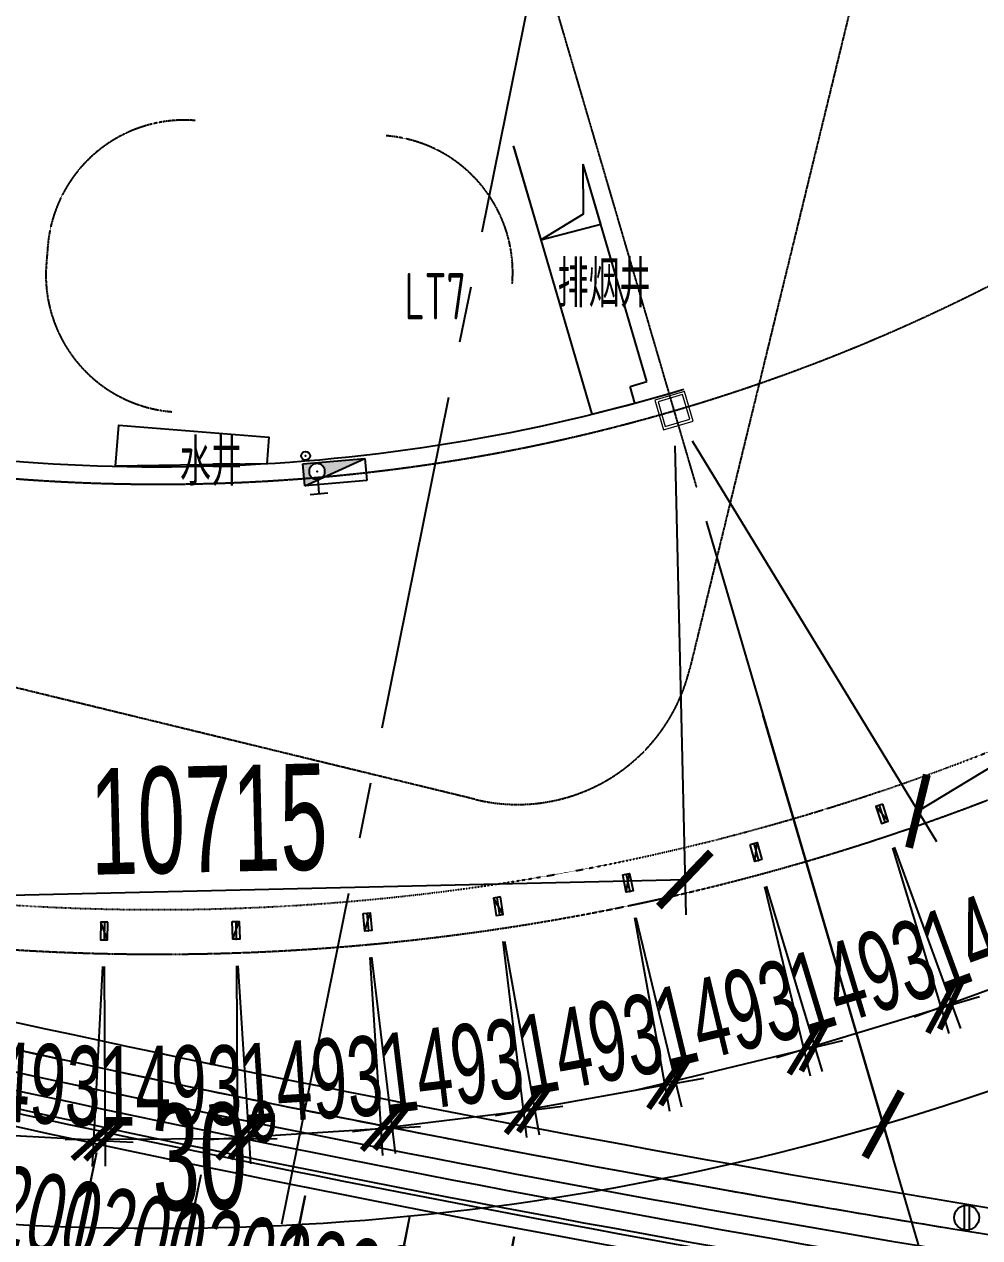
# Model space of a CAD drawing. Extents: x -668578 to 2331563, y -1202445 to 1620273.
# Drawn here: x 835938 to 846723, y 85788 to 99493 of the extents above; entities that cross this region are included whole.
import ezdxf
from ezdxf.enums import TextEntityAlignment as Align

# ---------------------------------------------------------------- set-up
doc = ezdxf.new("R2010")
doc.units = 0
for name, pattern in [('CENTER2', [28.575, 19.05, -3.175, 3.175, -3.175]), ('CONTINOUS', [0]), ('Continuous-STLayerSet-Col', [0]), ('DASH', [0.35, 0.25, -0.1]), ('DOT2', [0.125, 0, -0.125]), ('DOTE', [2.42, 2, -0.2, 0.02, -0.2])]:
    doc.linetypes.add(name, pattern=pattern)
doc.layers.get('0').update_dxf_attribs({"color": 8})
doc.layers.get('Defpoints').update_dxf_attribs({"color": 8})
for name, color, linetype in [('#标注', 8, 'Continuous'), ('#轴线', 8, 'CENTER2'), ('A-AL', 8, 'Continuous'), ('A-BEAM-PLAN-C', 8, 'Continuous'), ('A-FLOR-OTLN', 8, 'DOT2'), ('A-ROOF', 8, 'Continuous'), ('A-ROOF-DRAN', 8, 'Continuous'), ('A-WIND-FRAM', 8, 'Continuous'), ('C-AXIS', 8, 'DOTE'), ('dim', 8, 'Continuous'), ('EQUIP_雨水斗', 8, 'Continuous'), ('G-PATT', 8, 'Continuous'), ('STAIR', 8, 'Continuous'), ('外轮廓', 8, 'Continuous'), ('建-文字', 8, 'Continuous'), ('水-消防-消火栓', 8, 'Continuous'), ('水-消防-消火栓-标识', 8, 'Continuous')]:
    doc.layers.add(name, color=color, linetype=linetype)
doc.layers.add('平立面图柱', color=8, linetype='Continuous', lineweight=18)
doc.styles.add('JHZX', font='jrs.shx', dxfattribs={"width": 0.6, "bigfont": 'jhz.shx'})
doc.styles.add('XD2008', font='xd-hzs.shx', dxfattribs={"width": 0.7, "bigfont": 'xd-hztxt.shx'})
doc.dimstyles.new('JZBZ-300', dxfattribs={"dimscale": 300, "dimtxt": 3, "dimasz": 1.5, "dimexe": 1, "dimexo": 1, "dimgap": 0.5, "dimtad": 1, "dimdec": 0, "dimdsep": 46, "dimtxsty": 'JHZX', "dimblk1": 'ARCHTICK', "dimblk2": 'ARCHTICK', "dimsah": 1, "dimcen": 0, "dimclrd": 1, "dimclre": 1, "dimclrt": 2, "dimazin": 2, "dimtfac": 1, "dimtdec": 0, "dimtix": 1, "dimtmove": 0, "dimatfit": 3, "dimfxl": 0, "dimtolj": 1, "dimlwd": -1, "dimlwe": -1, "dimarcsym": 0})
doc.dimstyles.new('JZBZ-400', dxfattribs={"dimscale": 400, "dimtxt": 3, "dimasz": 1.5, "dimexe": 1, "dimexo": 1, "dimgap": 0.5, "dimtad": 1, "dimdec": 0, "dimdsep": 46, "dimtxsty": 'JHZX', "dimblk1": 'ARCHTICK', "dimblk2": 'ARCHTICK', "dimsah": 1, "dimcen": 0, "dimclrd": 1, "dimclre": 1, "dimclrt": 2, "dimazin": 2, "dimtfac": 1, "dimtdec": 0, "dimtix": 1, "dimtmove": 0, "dimatfit": 3, "dimfxl": 0, "dimtolj": 1, "dimlwd": -1, "dimlwe": -1, "dimarcsym": 0})

# ---------------------------------------------------------------- blocks, each defined once
blk = doc.blocks.new('_ARCHTICK')
at = {"color": 0, "linetype": 'ByBlock', "const_width": 0.15}
blk.add_lwpolyline([(-0.5, -0.5), (0.5, 0.5)], dxfattribs=at)
blk = doc.blocks.new('*D2939')
at = {"layer": '#标注', "ltscale": 300, "transparency": 16777216}
for p, q in [((-1773, -1481), (-9342, -7863)), ((165914, -92056), (164727, -101884))]:
    blk.add_line(p, q, dxfattribs=at)
blk.add_arc((197092, 166179), 269610, 220.13382, 263.11563, dxfattribs=at)
at = {"layer": 'Defpoints', "color": 0, "ltscale": 300, "transparency": 16777216}
for p in [(197092, 166179), (-1467, -1224), (40380, -53208), (165962, -91659)]:
    blk.add_point(p, dxfattribs=at)
at = {"layer": '#标注', "ltscale": 300, "transparency": 16777216, "xscale": 600, "yscale": 600, "zscale": 600}
for p, rotation in [((-9036, -7605), 130.1338192809485), ((164775, -101487), 353.1156299250187)]:
    blk.add_blockref('_ARCHTICK', p, dxfattribs=dict(at, rotation=rotation))
at = {"layer": '#标注', "ltscale": 300, "transparency": 16777216, "insert": (69342, -70334), "char_height": 1200, "attachment_point": 5, "rotation": 331.6247, "style": 'JHZX'}
blk.add_mtext('\\A1;42.98°', dxfattribs=at)
blk = doc.blocks.new('*U2924')
at = {"linetype": 'ByBlock'}
blk.add_line((0, -20), (0, 0), dxfattribs=at)
blk.add_circle((0, -24), 4, dxfattribs=at)
at = {"color": 253, "linetype": 'ByBlock', "style": 'JHZX', "width": 0.75}
blk.add_attdef('AXES', text='', height=4, dxfattribs=at).set_placement((0, -24), align=Align.MIDDLE_CENTER)
blk = doc.blocks.new('*D2977')
at = {"layer": '#标注', "ltscale": 300, "transparency": 16777216}
for p, q in [((160688, -30028), (162797, -37226)), ((149303, -30292), (147530, -37580))]:
    blk.add_line(p, q, dxfattribs=at)
blk.add_arc((154503, -8916), 29100, 256.329, 286.329, dxfattribs=at)
at = {"layer": 'Defpoints', "color": 0, "ltscale": 300, "transparency": 16777216}
for p in [(154503, -8916), (160576, -29644), (149398, -29904), (152639, -37956)]:
    blk.add_point(p, dxfattribs=at)
at = {"layer": '#标注', "ltscale": 300, "transparency": 16777216, "xscale": 600, "yscale": 600, "zscale": 600}
for p, rotation in [((162684, -36842), 16.32902802312792), ((147625, -37191), 166.3290280231299)]:
    blk.add_blockref('_ARCHTICK', p, dxfattribs=dict(at, rotation=rotation))
at = {"layer": '#标注', "ltscale": 300, "transparency": 16777216, "insert": (155159, -37208), "char_height": 1200, "attachment_point": 5, "rotation": 1.329, "style": 'JHZX'}
blk.add_mtext('\\A1;30°', dxfattribs=at)
blk = doc.blocks.new('*D2978')
at = {"layer": '#标注', "ltscale": 300, "transparency": 16777216}
for p, q in [((170416, -24107), (175840, -29286)), ((160688, -30028), (162797, -37226))]:
    blk.add_line(p, q, dxfattribs=at)
blk.add_arc((154503, -8916), 29100, 286.329, 316.329, dxfattribs=at)
at = {"layer": 'Defpoints', "color": 0, "ltscale": 300, "transparency": 16777216}
for p in [(154503, -8916), (170126, -23831), (160576, -29644), (167409, -34997)]:
    blk.add_point(p, dxfattribs=at)
at = {"layer": '#标注', "ltscale": 300, "transparency": 16777216, "xscale": 600, "yscale": 600, "zscale": 600}
for p, rotation in [((175551, -29010), 46.32902802312653), ((162684, -36842), 196.3290280231278)]:
    blk.add_blockref('_ARCHTICK', p, dxfattribs=dict(at, rotation=rotation))
at = {"layer": '#标注', "ltscale": 300, "transparency": 16777216, "insert": (169217, -33089), "char_height": 1200, "attachment_point": 5, "rotation": 31.329, "style": 'JHZX'}
blk.add_mtext('\\A1;30°', dxfattribs=at)
blk = doc.blocks.new('*D2985')
at = {"layer": '#标注', "ltscale": 300, "transparency": 16777216}
for p, q in [((160332, -29180), (160455, -34476)), ((149620, -29429), (149742, -34724)), ((149733, -34325), (160445, -34076))]:
    blk.add_line(p, q, dxfattribs=at)
at = {"layer": 'Defpoints', "color": 0, "ltscale": 300, "transparency": 16777216}
for p in [(160322, -28781), (149610, -29029), (160445, -34076)]:
    blk.add_point(p, dxfattribs=at)
at = {"layer": '#标注', "ltscale": 300, "transparency": 16777216, "xscale": 600, "yscale": 600, "zscale": 600}
for p, rotation in [((160445, -34076), 1.329028023136696), ((149733, -34325), 181.3290280231367)]:
    blk.add_blockref('_ARCHTICK', p, dxfattribs=dict(at, rotation=rotation))
at = {"layer": '#标注', "ltscale": 300, "transparency": 16777216, "insert": (155071, -33401), "char_height": 1200, "attachment_point": 5, "rotation": 1.329, "style": 'JHZX'}
blk.add_mtext('\\A1;10715', dxfattribs=at)
blk = doc.blocks.new('*D2989')
at = {"layer": '#标注', "ltscale": 300, "transparency": 16777216}
for p, q in [((169683, -23551), (172437, -28076)), ((163077, -33305), (172229, -27734)), ((160530, -29122), (163285, -33647))]:
    blk.add_line(p, q, dxfattribs=at)
at = {"layer": 'Defpoints', "color": 0, "ltscale": 300, "transparency": 16777216}
for p in [(169475, -23209), (172229, -27734), (160322, -28781)]:
    blk.add_point(p, dxfattribs=at)
at = {"layer": '#标注', "ltscale": 300, "transparency": 16777216, "xscale": 600, "yscale": 600, "zscale": 600}
for p, rotation in [((172229, -27734), 31.32902802313587), ((163077, -33305), 211.3290280231358)]:
    blk.add_blockref('_ARCHTICK', p, dxfattribs=dict(at, rotation=rotation))
at = {"layer": '#标注', "ltscale": 300, "transparency": 16777216, "insert": (167237, -29836), "char_height": 1200, "attachment_point": 5, "rotation": 31.329, "style": 'JHZX'}
blk.add_mtext('\\A1;10715', dxfattribs=at)
blk = doc.blocks.new('*D386')
at = {"layer": 'Defpoints', "color": 0, "ltscale": 300, "transparency": 16777216}
for p in [(847055, 90995), (845654, 90480), (846405, 88432)]:
    blk.add_point(p, dxfattribs=at)
at = {"layer": 'dim', "color": 1, "ltscale": 300, "transparency": 16777216}
for p, q in [((847159, 90713), (847910, 88665)), ((845757, 90199), (846508, 88151)), ((847807, 88947), (848229, 89102)), ((847807, 88947), (846405, 88432)), ((846405, 88432), (845983, 88277))]:
    blk.add_line(p, q, dxfattribs=at)
at = {"layer": 'dim', "color": 1, "ltscale": 300, "transparency": 16777216, "xscale": 450, "yscale": 450, "zscale": 450}
for p, rotation in [((847807, 88947), 200.1541273148914), ((846405, 88432), 20.15412731489133)]:
    blk.add_blockref('_ARCHTICK', p, dxfattribs=dict(at, rotation=rotation))
at = {"layer": 'dim', "color": 2, "ltscale": 300, "transparency": 16777216, "insert": (846899, 89253), "char_height": 900, "attachment_point": 5, "rotation": 20.1541, "style": 'JHZX'}
blk.add_mtext('\\A1;1493', dxfattribs=at)
blk = doc.blocks.new('*D387')
at = {"layer": 'Defpoints', "color": 0, "ltscale": 300, "transparency": 16777216}
for p in [(845654, 90480), (844224, 90047), (844859, 87951)]:
    blk.add_point(p, dxfattribs=at)
at = {"layer": 'dim', "color": 1, "ltscale": 300, "transparency": 16777216}
for p, q in [((845740, 90193), (846375, 88096)), ((844311, 89760), (844946, 87664)), ((846288, 88383), (846719, 88514)), ((846288, 88383), (844859, 87951)), ((844859, 87951), (844429, 87820))]:
    blk.add_line(p, q, dxfattribs=at)
at = {"layer": 'dim', "color": 1, "ltscale": 300, "transparency": 16777216, "xscale": 450, "yscale": 450, "zscale": 450}
for p, rotation in [((846288, 88383), 196.8450417298675), ((844859, 87951), 16.84504172986756)]:
    blk.add_blockref('_ARCHTICK', p, dxfattribs=dict(at, rotation=rotation))
at = {"layer": 'dim', "color": 2, "ltscale": 300, "transparency": 16777216, "insert": (845400, 88741), "char_height": 900, "attachment_point": 5, "rotation": 16.845, "style": 'JHZX'}
blk.add_mtext('\\A1;1493', dxfattribs=at)
blk = doc.blocks.new('*D388')
at = {"layer": 'Defpoints', "color": 0, "ltscale": 300, "transparency": 16777216}
for p in [(844224, 90047), (842773, 89698), (843288, 87559)]:
    blk.add_point(p, dxfattribs=at)
at = {"layer": 'dim', "color": 1, "ltscale": 300, "transparency": 16777216}
for p, q in [((844295, 89756), (844810, 87617)), ((842843, 89406), (843358, 87267)), ((844739, 87909), (845177, 88014)), ((844739, 87909), (843288, 87559)), ((843288, 87559), (842850, 87454))]:
    blk.add_line(p, q, dxfattribs=at)
at = {"layer": 'dim', "color": 1, "ltscale": 300, "transparency": 16777216, "xscale": 450, "yscale": 450, "zscale": 450}
for p, rotation in [((844739, 87909), 193.5344859241354), ((843288, 87559), 13.53448592413537)]:
    blk.add_blockref('_ARCHTICK', p, dxfattribs=dict(at, rotation=rotation))
at = {"layer": 'dim', "color": 2, "ltscale": 300, "transparency": 16777216, "insert": (843873, 88317), "char_height": 900, "attachment_point": 5, "rotation": 13.5345, "style": 'JHZX'}
blk.add_mtext('\\A1;1493', dxfattribs=at)
blk = doc.blocks.new('*D389')
at = {"layer": 'Defpoints', "color": 0, "ltscale": 300, "transparency": 16777216}
for p in [(842773, 89698), (841304, 89433), (841698, 87246)]:
    blk.add_point(p, dxfattribs=at)
at = {"layer": 'dim', "color": 1, "ltscale": 300, "transparency": 16777216}
for p, q in [((842826, 89403), (843221, 87216)), ((841357, 89138), (841751, 86951)), ((843167, 87511), (843610, 87591)), ((843167, 87511), (841698, 87246)), ((841698, 87246), (841255, 87166))]:
    blk.add_line(p, q, dxfattribs=at)
at = {"layer": 'dim', "color": 1, "ltscale": 300, "transparency": 16777216, "xscale": 450, "yscale": 450, "zscale": 450}
for p, rotation in [((843167, 87511), 190.2246487852746), ((841698, 87246), 10.22464878527461)]:
    blk.add_blockref('_ARCHTICK', p, dxfattribs=dict(at, rotation=rotation))
at = {"layer": 'dim', "color": 2, "ltscale": 300, "transparency": 16777216, "insert": (842326, 87969), "char_height": 900, "attachment_point": 5, "rotation": 10.2246, "style": 'JHZX'}
blk.add_mtext('\\A1;1493', dxfattribs=at)
blk = doc.blocks.new('*D390')
at = {"layer": 'Defpoints', "color": 0, "ltscale": 300, "transparency": 16777216}
for p in [(841304, 89433), (839821, 89253), (840090, 87038)]:
    blk.add_point(p, dxfattribs=at)
at = {"layer": 'dim', "color": 1, "ltscale": 300, "transparency": 16777216}
for p, q in [((841340, 89135), (841608, 86920)), ((839857, 88955), (840126, 86740)), ((841572, 87218), (840090, 87038)), ((841572, 87218), (842019, 87272)), ((840090, 87038), (839643, 86984))]:
    blk.add_line(p, q, dxfattribs=at)
at = {"layer": 'dim', "color": 1, "ltscale": 300, "transparency": 16777216, "xscale": 450, "yscale": 450, "zscale": 450}
for p, rotation in [((841572, 87218), 186.9148192441093), ((840090, 87038), 6.914819244109378)]:
    blk.add_blockref('_ARCHTICK', p, dxfattribs=dict(at, rotation=rotation))
at = {"layer": 'dim', "color": 2, "ltscale": 300, "transparency": 16777216, "insert": (840759, 87723), "char_height": 900, "attachment_point": 5, "rotation": 6.9148, "style": 'JHZX'}
blk.add_mtext('\\A1;1493', dxfattribs=at)
blk = doc.blocks.new('*D391')
at = {"layer": 'Defpoints', "color": 0, "ltscale": 300, "transparency": 16777216}
for p in [(839821, 89253), (838331, 89159), (838472, 86923)]:
    blk.add_point(p, dxfattribs=at)
at = {"layer": 'dim', "color": 1, "ltscale": 300, "transparency": 16777216}
for p, q in [((839840, 88954), (839981, 86717)), ((838350, 88860), (838491, 86624)), ((839962, 87017), (840411, 87045)), ((838472, 86923), (838023, 86895)), ((839962, 87017), (838472, 86923))]:
    blk.add_line(p, q, dxfattribs=at)
at = {"layer": 'dim', "color": 1, "ltscale": 300, "transparency": 16777216, "xscale": 450, "yscale": 450, "zscale": 450}
for p, rotation in [((838472, 86923), 3.605733608352609), ((839962, 87017), 183.6057336083526)]:
    blk.add_blockref('_ARCHTICK', p, dxfattribs=dict(at, rotation=rotation))
at = {"layer": 'dim', "color": 2, "ltscale": 300, "transparency": 16777216, "insert": (839179, 87569), "char_height": 900, "attachment_point": 5, "rotation": 3.6057, "style": 'JHZX'}
blk.add_mtext('\\A1;1493', dxfattribs=at)
blk = doc.blocks.new('*D392')
at = {"layer": 'Defpoints', "color": 0, "ltscale": 300, "transparency": 16777216}
for p in [(836838, 89152), (838331, 89159), (836850, 86897)]:
    blk.add_point(p, dxfattribs=at)
at = {"layer": 'dim', "color": 1, "ltscale": 300, "transparency": 16777216}
for p, q in [((836840, 88852), (836851, 86597)), ((838333, 88859), (838344, 86605)), ((836850, 86897), (836400, 86895)), ((838343, 86905), (836850, 86897)), ((838343, 86905), (838793, 86907))]:
    blk.add_line(p, q, dxfattribs=at)
at = {"layer": 'dim', "color": 1, "ltscale": 300, "transparency": 16777216, "xscale": 450, "yscale": 450, "zscale": 450}
for p, rotation in [((838343, 86905), 180.2959159647594), ((836850, 86897), 0.2959159647593682)]:
    blk.add_blockref('_ARCHTICK', p, dxfattribs=dict(at, rotation=rotation))
at = {"layer": 'dim', "color": 2, "ltscale": 300, "transparency": 16777216, "insert": (837593, 87501), "char_height": 900, "attachment_point": 5, "rotation": 0.2959, "style": 'JHZX'}
blk.add_mtext('\\A1;1493', dxfattribs=at)
blk = doc.blocks.new('*D393')
at = {"layer": 'Defpoints', "color": 0, "ltscale": 300, "transparency": 16777216}
for p in [(835347, 89230), (836838, 89152), (835228, 86969)]:
    blk.add_point(p, dxfattribs=at)
at = {"layer": 'dim', "color": 1, "ltscale": 300, "transparency": 16777216}
for p, q in [((835331, 88931), (835212, 86670)), ((836822, 88852), (836703, 86591)), ((835228, 86969), (834779, 86993)), ((836719, 86891), (835228, 86969)), ((836719, 86891), (837168, 86867))]:
    blk.add_line(p, q, dxfattribs=at)
at = {"layer": 'dim', "color": 1, "ltscale": 300, "transparency": 16777216, "xscale": 450, "yscale": 450, "zscale": 450}
for p, rotation in [((835228, 86969), 356.9860974977017), ((836719, 86891), 176.9860974977017)]:
    blk.add_blockref('_ARCHTICK', p, dxfattribs=dict(at, rotation=rotation))
at = {"layer": 'dim', "color": 2, "ltscale": 300, "transparency": 16777216, "insert": (836005, 87529), "char_height": 900, "attachment_point": 5, "rotation": 356.9861, "style": 'JHZX'}
blk.add_mtext('\\A1;1493', dxfattribs=at)
blk = doc.blocks.new('*D1324')
at = {"layer": '#标注', "color": 1, "ltscale": 300, "transparency": 16777216}
for p, q in [((835579, 86999), (835222, 85342)), ((836752, 86746), (836395, 85089)), ((835285, 85635), (834845, 85730)), ((835285, 85635), (836458, 85382)), ((836458, 85382), (836898, 85287))]:
    blk.add_line(p, q, dxfattribs=at)
at = {"layer": 'Defpoints', "color": 0, "ltscale": 300, "transparency": 16777216}
for p in [(835643, 87292), (836816, 87039), (836458, 85382)]:
    blk.add_point(p, dxfattribs=at)
at = {"layer": '#标注', "color": 1, "ltscale": 300, "transparency": 16777216, "xscale": 450, "yscale": 450, "zscale": 450}
for p, rotation in [((835285, 85635), 347.8166489753407), ((836458, 85382), 167.8166489753408)]:
    blk.add_blockref('_ARCHTICK', p, dxfattribs=dict(at, rotation=rotation))
at = {"layer": '#标注', "color": 2, "ltscale": 300, "transparency": 16777216, "insert": (835998, 86095), "char_height": 900, "attachment_point": 5, "rotation": 347.8166, "style": 'JHZX'}
blk.add_mtext('\\A1;1200', dxfattribs=at)
blk = doc.blocks.new('*D1325')
at = {"layer": '#标注', "color": 1, "ltscale": 300, "transparency": 16777216}
for p, q in [((836754, 86745), (836406, 85086)), ((837929, 86499), (837580, 84840)), ((836468, 85380), (836027, 85472)), ((836468, 85380), (837642, 85133)), ((837642, 85133), (838082, 85041))]:
    blk.add_line(p, q, dxfattribs=at)
at = {"layer": 'Defpoints', "color": 0, "ltscale": 300, "transparency": 16777216}
for p in [(836816, 87039), (837990, 86793), (837642, 85133)]:
    blk.add_point(p, dxfattribs=at)
at = {"layer": '#标注', "color": 1, "ltscale": 300, "transparency": 16777216, "xscale": 450, "yscale": 450, "zscale": 450}
for p, rotation in [((836468, 85380), 348.147838452292), ((837642, 85133), 168.147838452292)]:
    blk.add_blockref('_ARCHTICK', p, dxfattribs=dict(at, rotation=rotation))
at = {"layer": '#标注', "color": 2, "ltscale": 300, "transparency": 16777216, "insert": (837178, 85844), "char_height": 900, "attachment_point": 5, "rotation": 348.1478, "style": 'JHZX'}
blk.add_mtext('\\A1;1200', dxfattribs=at)
blk = doc.blocks.new('*D1326')
at = {"layer": '#标注', "color": 1, "ltscale": 300, "transparency": 16777216}
for p, q in [((837930, 86499), (837592, 84837)), ((839106, 86259), (838767, 84598)), ((837651, 85131), (837211, 85221)), ((837651, 85131), (838827, 84891)), ((838827, 84891), (839268, 84802))]:
    blk.add_line(p, q, dxfattribs=at)
at = {"layer": 'Defpoints', "color": 0, "ltscale": 300, "transparency": 16777216}
for p in [(837990, 86793), (839166, 86553), (838827, 84891)]:
    blk.add_point(p, dxfattribs=at)
at = {"layer": '#标注', "color": 1, "ltscale": 300, "transparency": 16777216, "xscale": 450, "yscale": 450, "zscale": 450}
for p, rotation in [((837651, 85131), 348.4790279292446), ((838827, 84891), 168.4790279292446)]:
    blk.add_blockref('_ARCHTICK', p, dxfattribs=dict(at, rotation=rotation))
at = {"layer": '#标注', "color": 2, "ltscale": 300, "transparency": 16777216, "insert": (838359, 85599), "char_height": 900, "attachment_point": 5, "rotation": 348.479, "style": 'JHZX'}
blk.add_mtext('\\A1;1200', dxfattribs=at)
blk = doc.blocks.new('*D1327')
at = {"layer": '#标注', "color": 1, "ltscale": 300, "transparency": 16777216}
for p, q in [((839108, 86259), (838779, 84595)), ((840285, 86026), (839956, 84362)), ((838837, 84889), (838395, 84977)), ((838837, 84889), (840014, 84656)), ((840014, 84656), (840456, 84569))]:
    blk.add_line(p, q, dxfattribs=at)
at = {"layer": 'Defpoints', "color": 0, "ltscale": 300, "transparency": 16777216}
for p in [(839166, 86553), (840343, 86320), (840014, 84656)]:
    blk.add_point(p, dxfattribs=at)
at = {"layer": '#标注', "color": 1, "ltscale": 300, "transparency": 16777216, "xscale": 450, "yscale": 450, "zscale": 450}
for p, rotation in [((838837, 84889), 348.8102174061949), ((840014, 84656), 168.810217406195)]:
    blk.add_blockref('_ARCHTICK', p, dxfattribs=dict(at, rotation=rotation))
at = {"layer": '#标注', "color": 2, "ltscale": 300, "transparency": 16777216, "insert": (839542, 85361), "char_height": 900, "attachment_point": 5, "rotation": 348.8102, "style": 'JHZX'}
blk.add_mtext('\\A1;1200', dxfattribs=at)
blk = doc.blocks.new('*D1328')
at = {"layer": '#标注', "color": 1, "ltscale": 300, "transparency": 16777216}
for p, q in [((840287, 86025), (839967, 84360)), ((841465, 85799), (841146, 84134)), ((840024, 84655), (839582, 84739)), ((840024, 84655), (841202, 84428)), ((841202, 84428), (841644, 84344))]:
    blk.add_line(p, q, dxfattribs=at)
at = {"layer": 'Defpoints', "color": 0, "ltscale": 300, "transparency": 16777216}
for p in [(840343, 86320), (841522, 86094), (841202, 84428)]:
    blk.add_point(p, dxfattribs=at)
at = {"layer": '#标注', "color": 1, "ltscale": 300, "transparency": 16777216, "xscale": 450, "yscale": 450, "zscale": 450}
for p, rotation in [((840024, 84655), 349.1414068831477), ((841202, 84428), 169.1414068831477)]:
    blk.add_blockref('_ARCHTICK', p, dxfattribs=dict(at, rotation=rotation))
at = {"layer": '#标注', "color": 2, "ltscale": 300, "transparency": 16777216, "insert": (840726, 85131), "char_height": 900, "attachment_point": 5, "rotation": 349.1414, "style": 'JHZX'}
blk.add_mtext('\\A1;1200', dxfattribs=at)
blk = doc.blocks.new('*D1329')
at = {"layer": '#标注', "color": 1, "ltscale": 300, "transparency": 16777216}
for p, q in [((841467, 85799), (841157, 84132)), ((842647, 85580), (842337, 83913)), ((841212, 84427), (840769, 84509)), ((841212, 84427), (842392, 84208)), ((842392, 84208), (842834, 84126))]:
    blk.add_line(p, q, dxfattribs=at)
at = {"layer": 'Defpoints', "color": 0, "ltscale": 300, "transparency": 16777216}
for p in [(841522, 86094), (842701, 85875), (842392, 84208)]:
    blk.add_point(p, dxfattribs=at)
at = {"layer": '#标注', "color": 1, "ltscale": 300, "transparency": 16777216, "xscale": 450, "yscale": 450, "zscale": 450}
for p, rotation in [((841212, 84427), 349.4725963600995), ((842392, 84208), 169.4725963600995)]:
    blk.add_blockref('_ARCHTICK', p, dxfattribs=dict(at, rotation=rotation))
at = {"layer": '#标注', "color": 2, "ltscale": 300, "transparency": 16777216, "insert": (841911, 84908), "char_height": 900, "attachment_point": 5, "rotation": 349.4726, "style": 'JHZX'}
blk.add_mtext('\\A1;1200', dxfattribs=at)
blk = doc.blocks.new('*D1330')
at = {"layer": '#标注', "color": 1, "ltscale": 300, "transparency": 16777216}
for p, q in [((842648, 85580), (842348, 83912)), ((843829, 85367), (843529, 83699)), ((842401, 84207), (841959, 84287)), ((842401, 84207), (843583, 83994)), ((843583, 83994), (844025, 83915))]:
    blk.add_line(p, q, dxfattribs=at)
at = {"layer": 'Defpoints', "color": 0, "ltscale": 300, "transparency": 16777216}
for p in [(842701, 85875), (843883, 85662), (843583, 83994)]:
    blk.add_point(p, dxfattribs=at)
at = {"layer": '#标注', "color": 1, "ltscale": 300, "transparency": 16777216, "xscale": 450, "yscale": 450, "zscale": 450}
for p, rotation in [((842401, 84207), 349.8037858370516), ((843583, 83994), 169.8037858370515)]:
    blk.add_blockref('_ARCHTICK', p, dxfattribs=dict(at, rotation=rotation))
at = {"layer": '#标注', "color": 2, "ltscale": 300, "transparency": 16777216, "insert": (843098, 84691), "char_height": 900, "attachment_point": 5, "rotation": 349.8038, "style": 'JHZX'}
blk.add_mtext('\\A1;1200', dxfattribs=at)
blk = doc.blocks.new('*D2901')
at = {"layer": '平立面图柱', "color": 51, "linetype": 'Continuous-STLayerSet-Col', "lineweight": 18}
for p, q in [((119, 217), (-217, 119)), ((98, 180), (-180, 98)), ((180, -98), (98, 180)), ((217, -119), (119, 217)), ((-217, 119), (-119, -217)), ((-180, 98), (-98, -180)), ((-119, -217), (217, -119)), ((-98, -180), (180, -98))]:
    blk.add_line(p, q, dxfattribs=at)
blk = doc.blocks.new('*D2902')
at = {"layer": '平立面图柱', "color": 51, "linetype": 'Continuous-STLayerSet-Col', "lineweight": 18}
for p, q in [((119, 217), (-217, 119)), ((98, 180), (-180, 98)), ((180, -98), (98, 180)), ((217, -119), (119, 217)), ((-217, 119), (-119, -217)), ((-180, 98), (-98, -180)), ((-119, -217), (217, -119)), ((-98, -180), (180, -98))]:
    blk.add_line(p, q, dxfattribs=at)
blk = doc.blocks.new('消火栓箱-111')
blk.add_hatch(color=256).paths.add_polyline_path([(-200, -54), (-200, -60, -0.414214), (-110, -150, -1), (-290, -150, -0.414214), (-200, -60), (-200, -54), (-350, 0), (-350, -250), (350, -250)])
for p, q in [((350, 0), (-350, 0)), ((-350, 0), (350, -250)), ((-350, 0), (-350, -250)), ((-300, 100), (-100, 100)), ((-200, -60), (-200, 100)), ((350, -250), (350, 0)), ((-350, -250), (350, -250))]:
    blk.add_line(p, q)
blk.add_circle((-200, -150), 90)
blk.add_point((-200, -150))
at = {"layer": '水-消防-消火栓'}
blk.add_arc((-350, 0), 700, 359.9687, 0, dxfattribs=at)
blk = doc.blocks.new('立管-R75-1')
at = {"linetype": 'Continuous'}
blk.add_circle((0, 0), 75, dxfattribs=at)
blk.add_point((0, 0), dxfattribs=at)
blk = doc.blocks.new('幕墙分隔')
for p, q in [((-40, -100), (40, 100)), ((0, 100), (0, -100))]:
    blk.add_line(p, q)
blk.add_lwpolyline([(-40, 100), (40, 100), (40, -100), (-40, -100)], close=True)
blk = doc.blocks.new('$TwtSys$00000139')
at = {"layer": 'EQUIP_雨水斗'}
for p, q in [((-18.8, 91.9), (-18.8, -91.9)), ((18.8, 91.9), (18.8, -91.9))]:
    blk.add_line(p, q, dxfattribs=at)
blk.add_circle((0, 0), 93.8, dxfattribs=at)
blk = doc.blocks.new('hgtbrsrree')
at = {"layer": 'EQUIP_雨水斗', "xscale": 1.5, "yscale": 1.5, "zscale": 1.5}
blk.add_blockref('$TwtSys$00000139', (0, 0), dxfattribs=at)
blk = doc.blocks.new('A$C47405904')
at = {"layer": 'A-AL', "linetype": 'DASH'}
blk.add_lwpolyline([(16570, 20028, 3.918632), (25814, -3108, 3.918911)], format="xyb", dxfattribs=at)
at = {"layer": 'A-AL'}
blk.add_arc((42590, 175095), 207650, 251.50111, 262.68595, dxfattribs=at)
at = {"layer": 'A-BEAM-PLAN-C', "linetype": 'CONTINOUS'}
for p, q in [((4011, -16893), (4894, -19907)), ((5515, -19536), (4796, -17082)), ((5326, -19593), (5515, -19536)), ((5379, -19782), (5326, -19593)), ((4894, -19907), (5379, -19782))]:
    blk.add_line(p, q, dxfattribs=at)
blk.add_lwpolyline([(4006, -16875), (4317, -17938), (4995, -17761), (4796, -17082)], dxfattribs=at)
blk.add_lwpolyline([(-484, -20494), (-447, -20030), (1247, -20166), (1223, -20465)], close=True, dxfattribs=at)
blk.add_arc((0, 0), 20500, 256.8181, 286.8181, dxfattribs=at)
at = {"layer": 'A-FLOR-OTLN'}
for centre, radius, start, end in [((42590, 175095), 212150, 224.36474, 258.37779), ((0, 0), 25500, 49.4115, 353.1347)]:
    blk.add_arc(centre, radius, start, end, dxfattribs=at)
at = {"layer": 'A-ROOF'}
blk.add_lwpolyline([(4317, -17938), (4800, -17644), (4796, -17082)], dxfattribs=at)
at = {"layer": 'A-ROOF-DRAN'}
for radius, start, end in [(211500, 233.70702, 263.30526), (211800, 233.70702, 259.3487), (206650, 251.84622, 263.11563), (206950, 251.84616, 263.11563)]:
    blk.add_arc((42590, 175095), radius, start, end, dxfattribs=at)
at = {"layer": 'A-WIND-FRAM'}
for p in [(8202, -24514), (6773, -24947), (6773, -24947), (5321, -25296), (5321, -25296), (3852, -25561), (3852, -25561), (2370, -25741), (-613, -25843), (-613, -25843), (880, -25835), (880, -25835)]:
    blk.add_point(p, dxfattribs=at)
at = {"layer": 'G-PATT', "linetype": 'DASH', "ltscale": 5}
blk.add_lwpolyline([(-1061, -10144), (6563, -11998, -0.414214), (8033, -14414), (5997, -22786, -0.414214), (3581, -24257), (-4042, -22403, -0.414214), (-5513, -19987), (-3477, -11614, -0.414214)], format="xyb", close=True, dxfattribs=at)
at = {"layer": 'STAIR', "color": 9, "linetype": 'DASH'}
blk.add_line((-1249, -18010), (-1265, -18210), dxfattribs=at)
for points in [[(420, -16589, 0.414214), (-1249, -18010)], [(2573, -16761, -0.414214), (3995, -18429)], [(157, -19878, -0.414214), (-1265, -18210)]]:
    blk.add_lwpolyline(points, format="xyb", dxfattribs=at)
at = {"layer": '外轮廓', "color": 3, "linetype": 'DASH', "ltscale": 5}
blk.add_lwpolyline([(-109158, 16478), (-135454, -11643, 0.41242), (-135330, -15318, 0.140163), (-7770, -80593, 0.412914), (-4719, -78556), (3836, -36160, 0.415851), (1787, -33095, -0.057061), (-44213, -18484, 0.041227), (-47955, -17165, 0.051572), (-52855, -16406), (-54407, -16327, -0.116659), (-64974, -13255, -0.058192), (-105484, 16602, 0.414617), (-109158, 16478)], format="xyb", close=True, dxfattribs=at)
at = {"layer": '外轮廓', "color": 3}
for radius, start, end in [(207200, 251.76315, 262.68747), (207400, 251.70794, 262.68679), (207600, 251.70803, 262.68612), (207800, 251.76327, 262.68544)]:
    blk.add_arc((42590, 175095), radius, start, end, dxfattribs=at)
for name in ['*D2901', '*D2902']:
    blk.add_blockref(name, (5820, -19865))
at = {"layer": 'A-ROOF-DRAN'}
blk.add_blockref('hgtbrsrree', (9124, -28980), dxfattribs=at)
at = {"layer": 'A-WIND-FRAM', "xscale": -1}
for p, rotation in [((8170, -24419), 18.4992232767459), ((3837, -25463), 8.569750481034701), ((-611, -25743), 358.6402667444635)]:
    blk.add_blockref('幕墙分隔', p, dxfattribs=dict(at, rotation=rotation))
at = {"layer": 'A-WIND-FRAM'}
for p, rotation in [((6747, -24850), 15.18938434274541), ((5301, -25199), 11.87956003720593), ((2361, -25642), 5.259911547034187), ((876, -25735), 1.950076300634649)]:
    blk.add_blockref('幕墙分隔', p, dxfattribs=dict(at, rotation=rotation))
at = {"layer": '水-消防-消火栓', "xscale": -1, "rotation": 185.0010296867218}
blk.add_blockref('消火栓箱-111', (2003, -20685), dxfattribs=at)
at = {"layer": '水-消防-消火栓-标识', "xscale": 0.6666666665114459, "yscale": 0.6666666665114459, "zscale": 0.6666666665114459, "rotation": 263.1257387191284}
blk.add_blockref('立管-R75-1', (1662, -20376), dxfattribs=at)
at = {"layer": '建-文字', "style": 'XD2008', "width": 0.7}
for s, p in [('排烟井', (4507, -18697)), ('LT7', (2780, -18836)), ('水井', (243, -20711))]:
    blk.add_text(s, height=525, dxfattribs=at).set_placement(p)
blk = doc.blocks.new('DSGDFG')
at = {"layer": '#标注', "ltscale": 300}
blk.add_arc((197092.2, 166179.2), 257800, 220.136073, 263.11563, dxfattribs=at)
at = {"layer": '#轴线', "ltscale": 200}
blk.add_line((145722.9, -88382.9), (159607.6, -19576.5), dxfattribs=at)
for radius in [206950, 212800, 220600, 228400, 236200, 244000, 251800, 257800]:
    blk.add_arc((197092.2, 166179.2), radius, 218.438892, 265.140584, dxfattribs=at)
at = {"layer": 'C-AXIS', "ltscale": 2}
blk.add_line((155346.1, -11794.5), (160575.5, -29644.3), dxfattribs=at)
blk.add_circle((154502.6, -8915.6), 20700, dxfattribs=at)
at = {"layer": '#标注', "linetype": 'ByBlock', "xscale": 400, "yscale": 400, "rotation": 16.32880782961037}
blk.add_blockref('*U2924', (161327.8, -32212), dxfattribs=at).add_auto_attribs({'AXES': '2'})
at = {"layer": '#标注', "ltscale": 300}
for base, center, p1, p2, picture, middle in [((40379.7, -53208.3), (197092.1, 166179.2), (-1467, -1223.5), (165961.7, -91658.5), '*D2939', (69341.6, -70334.5)), ((152639.4, -37955.9), (154502.6, -8915.6), (149397.5, -29903.6), (160575.5, -29644.3), '*D2977', (155159, -37207.9)), ((167409.2, -34996.8), (154502.6, -8915.6), (160575.5, -29644.3), (170126.3, -23830.7), '*D2978', (169217.3, -33089.3))]:
    dim = blk.add_angular_dim_3p(base=base, center=center, p1=p1, p2=p2, dimstyle='JZBZ-400', override={"dimclrd": 256, "dimclre": 256, "dimclrt": 256}, dxfattribs=at)
    dim.commit()
    dim.dimension.update_dxf_attribs({"geometry": picture, "text_midpoint": middle})
for p1, p2, picture, middle in [((160322.5, -28780.6), (169475.3, -23209.2), '*D2989', (167237.1, -29836.1)), ((149610.3, -29029.1), (160322.5, -28780.6), '*D2985', (155070.7, -33400.5))]:
    dim = blk.add_aligned_dim(p1=p1, p2=p2, distance=-5296.9, dimstyle='JZBZ-400', override={"dimclrd": 256, "dimclre": 256, "dimclrt": 256}, dxfattribs=at)
    dim.commit()
    dim.dimension.update_dxf_attribs({"geometry": picture, "text_midpoint": middle})
blk = doc.blocks.new('HGDTRET')
at = {"layer": 'dim', "ltscale": 300}
blk.add_arc((837451.7, 114994.3), 25850, 53.50205, 252.09079, dxfattribs=at)
for p1, p2, distance, picture, middle in [((847055.2, 90994.6), (845653.5, 90480.1), 2181.3, '*D386', (846899.2, 89252.9)), ((845653.5, 90480.2), (844224.5, 90047.5), 2190.7, '*D387', (845399.9, 88741.4)), ((844224.5, 90047.5), (842772.9, 89698.1), 2200, '*D388', (843873.1, 88317.2)), ((842772.9, 89698.1), (841303.5, 89433), 2222.3, '*D389', (842326.2, 87969)), ((841303.5, 89433), (839821.3, 89253.3), 2231.6, '*D390', (840758.8, 87723.4)), ((836838.1, 89151.7), (835347.1, 89230.2), 2263.9, '*D393', (836005.1, 87529.4)), ((839821.3, 89253.3), (838331.2, 89159.4), 2240.9, '*D391', (839179.4, 87568.7)), ((838331.2, 89159.4), (836838.1, 89151.7), 2254.7, '*D392', (837593.2, 87500.9))]:
    dim = blk.add_aligned_dim(p1=p1, p2=p2, distance=distance, dimstyle='JZBZ-300', dxfattribs=at)
    dim.commit()
    dim.dimension.update_dxf_attribs({"geometry": picture, "text_midpoint": middle})
blk = doc.blocks.new('HRTYTET')
at = {"layer": '#标注', "ltscale": 300}
for p1, p2, distance, picture, middle in [((835642.8, 87292.4), (836815.7, 87039.1), -1695.1, '*D1324', (835998.1, 86095.3)), ((836815.7, 87039.1), (837990.2, 86792.6), -1695.4, '*D1325', (837178, 85843.8)), ((837990.1, 86792.6), (839166, 86553), -1695.7, '*D1326', (838359.2, 85599.2)), ((839166, 86553), (840343.2, 86320.1), -1695.9, '*D1327', (839541.9, 85361.4)), ((840343.1, 86320.1), (841521.7, 86094), -1695.9, '*D1328', (840726, 85130.7)), ((841521.7, 86094), (842701.5, 85874.8), -1695.3, '*D1329', (841911.4, 84907.5)), ((842701.5, 85874.8), (843882.5, 85662.4), -1694.7, '*D1330', (843098.2, 84691.2))]:
    dim = blk.add_aligned_dim(p1=p1, p2=p2, distance=distance, dimstyle='JZBZ-300', override={"dimfxl": 200}, dxfattribs=at)
    dim.commit()
    dim.dimension.update_dxf_attribs({"geometry": picture, "text_midpoint": middle})

msp = doc.modelspace()

# ---------------------------------------------------------------- block references
at = {"layer": '#标注'}
for name, p in [('HGDTRET', (0, 0)), ('DSGDFG', (682948.9, 123910))]:
    msp.add_blockref(name, p, dxfattribs=at)
at = {"layer": 'dim', "ltscale": 300}
msp.add_blockref('A$C47405904', (837451.5, 114994.4), dxfattribs=at)
at = {"layer": 'dim'}
msp.add_blockref('HRTYTET', (0, 0), dxfattribs=at)

doc.saveas('drawing.dxf')
